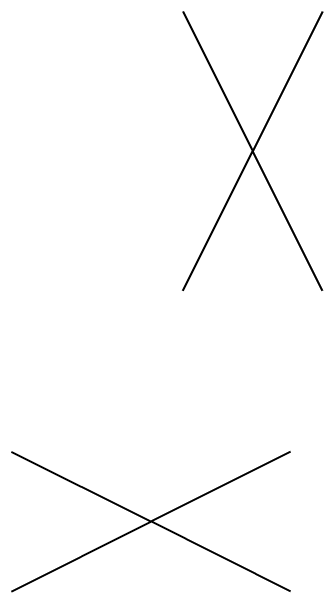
# Model space of a CAD drawing. Header units: millimetres. Extents: x 0 to 9139, y -367 to 2333.
# Drawn here: x 6636.07 to 6658.35, y 549.22 to 590.77 of the extents above; entities that cross this region are included whole.
import ezdxf

# ---------------------------------------------------------------- set-up
doc = ezdxf.new("R2010")
doc.units = ezdxf.units.MM
doc.header["$LTSCALE"] = 0.5
doc.layers.add('Основная', color=7, linetype='Continuous', lineweight=40)

msp = doc.modelspace()

# ---------------------------------------------------------------- linework, layer by layer
at = {"layer": 'Основная'}
for p, q in [((6648.354, 590.769), (6653.354, 580.769)), ((6658.354, 590.769), (6653.354, 580.769)), ((6648.354, 570.769), (6653.354, 580.769)), ((6658.354, 570.769), (6653.354, 580.769)), ((6636.066, 559.219), (6646.066, 554.219)), ((6656.066, 559.219), (6646.066, 554.219)), ((6636.066, 549.219), (6646.066, 554.219)), ((6656.066, 549.219), (6646.066, 554.219))]:
    msp.add_line(p, q, dxfattribs=at)

doc.saveas('drawing.dxf')
